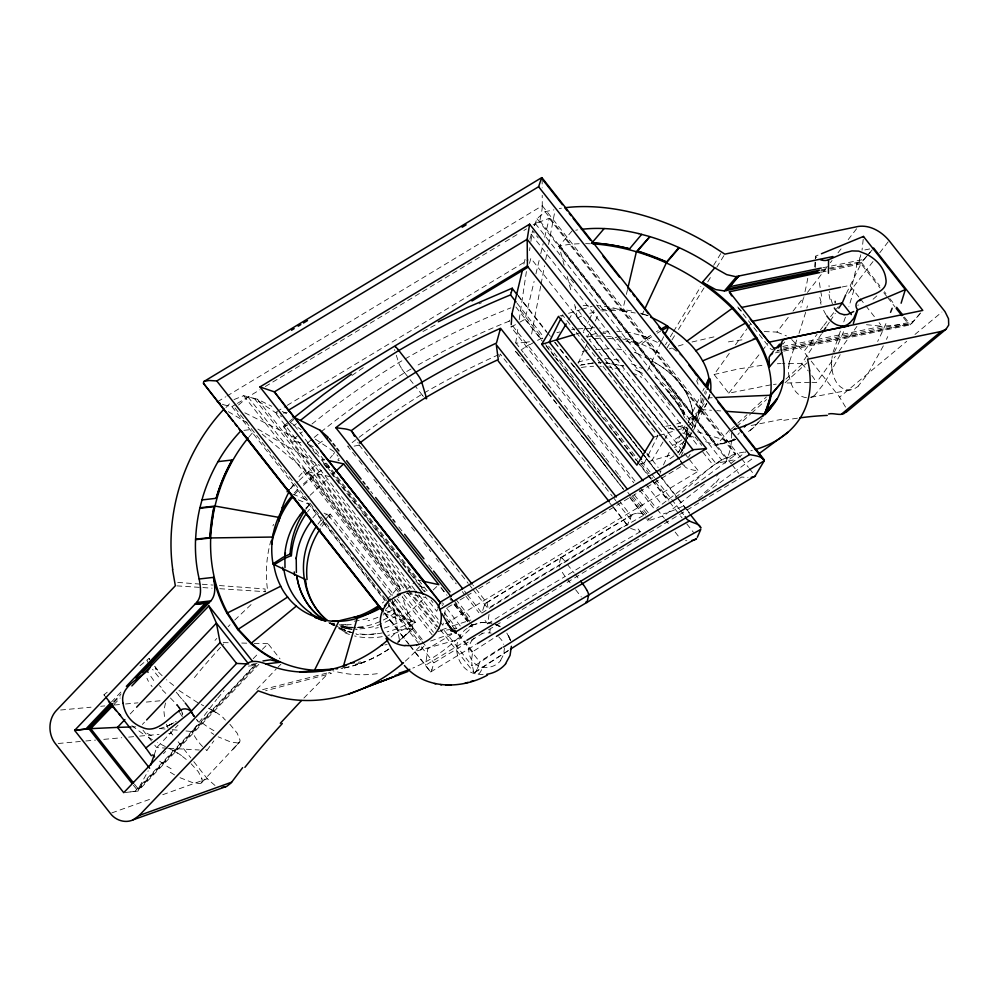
<?xml version="1.0" encoding="UTF-8"?>
<svg xmlns="http://www.w3.org/2000/svg" width="999" height="999" viewBox="0 0 999 999"><rect width="100%" height="100%" fill="white"/><g stroke="black" fill="none" stroke-linecap="round" stroke-linejoin="round"><path stroke-width="0.75" stroke-dasharray="5 3.75" d="M815.409 267.432L815.521 261.925M815.634 258.366L815.434 256.219L820.441 254.158M489.023 614.447L487.687 623.838L483.316 618.281M692.956 419.168C693.581 393.556 673.601 372.252 652.072 361.089C671.74 371.316 689.298 389.273 692.694 411.938L688.261 421.84M815.434 256.219L815.309 258.516M511.088 326.973L511.138 326.173M815.072 261.975L814.597 267.233M863.211 239.335L862.037 250.225M788.835 366.795L789.098 364.523M490.222 629.395L489.672 632.854L484.303 632.941M692.831 420.704L691.87 426.373M831.942 358.341L832.317 355.856M704.07 399.338L701.523 406.755A344.942 261.763 90 0 1 697.09 418.606L696.378 422.365M444.755 615.646L445.242 609.452M515.921 343.094L515.821 342.957A4.82 2.26 -38.5 0 1 515.759 342.782L518.281 325.886M519.193 319.742L526.535 270.592M529.507 250.624L529.97 247.552M530.881 241.408L532.492 230.657L538.224 237.937M686.5 436.713L686.7 427.597M531.605 334.041L540.809 285.464M541.096 283.953L544.542 265.734M545.691 259.665L547.427 250.562M548.576 244.48L554.895 211.089M492.994 638.586A666.258 165.822 -33.7 0 0 472.664 651.76L471.491 660.376L472.215 666.008L442.37 628.121M789.647 361.376L797.302 338.299M443.356 623.151L442.869 625.237L439.947 621.715M709.927 394.593L709.752 395.392M484.29 605.619L481.855 613.061L468.169 595.679M624.974 300.487L622.514 310.876A87.974 59.378 22.7 0 0 600.973 311.151M626.398 294.393L627.547 289.51M451.848 634.278L427.822 648.788L425.524 665.134M523.876 264.173L525.674 256.656M529.882 239.136L532.405 230.819M483.166 633.066L433.866 662.824L431.93 669.63M533.166 224.875L539.822 220.854L541.533 212.487A9.303 1.586 -82.1 0 0 542.345 205.594M519.805 322.178L525.037 319.305L534.103 281.443M535.926 273.863L539.547 258.729M540.759 253.671L543.181 243.581M544.692 237.263L549.225 218.331L535.327 223.539L534.527 225.524M502.422 647.052A593.506 141.733 -33.5 0 0 479.62 661.788L479.308 663.074M833.041 352.385L840.721 330.207M479.133 663.761L477.185 669.455M806.867 308.029L807.429 305.906M499.5 356.593L500.237 353.996L516.87 375.1M699.562 411.251L700.936 404.108L700.998 397.29M853.958 289.885L848.9 306.78M805.681 312.287L799.025 333.354M509.49 320.155L509.115 321.353M705.681 394.318L706.455 391.795M529.47 263.411L530.844 258.304L687.899 457.629M509.14 321.266L509.178 321.166A593.506 399.987 -42.3 0 0 414.96 366.745M704.57 393.281L705.356 390.821M688.124 418.993A87.35 58.966 22.7 0 0 700.224 409.528L705.419 402.035M699.1 412.762L698.201 415.222M154.183 754.969L156.706 747.589L178.009 725.149M702.934 398.189L702.085 400.624A334.103 253.546 90 0 1 696.765 414.785L695.866 417.058L697.09 418.606M845.416 317.195L843.456 322.752M202.085 781.68L201.948 782.055A30.894 8.379 45.9 0 1 201.348 782.891M709.702 394.73L707.941 398.489M437.512 609.39L436.788 611.338L425.262 596.703M534.465 225.424L537 218.694L545.042 211.701L553.921 209.84M686.488 440.022L682.317 450L678.97 455.082M685.364 442.657L682.317 450L677.522 457.255M685.901 441.333L687.524 437.35M165.484 702.996L163.873 710.551L164.735 719.255M272.914 525.861L273.564 524.363M846.29 293.544L861.013 263.761L880.019 287.887M684.278 445.317L685.227 443.119M687.125 438.723L690.771 430.856M857.916 305.532L858.203 304.87M578.159 363.311L584.577 349.25M585.214 347.839L587.787 342.207M663.486 464.947L671.191 448.076M334.653 452.522L334.59 452.622A2.398 1.136 -37.9 0 0 334.303 452.959L334.215 453.109A7.605 3.584 -38 0 1 333.741 453.733L333.266 454.32M886.463 339.348L887.749 336.588M641.358 313.986L642.382 314.148L643.868 310.951M647.702 370.317L660.976 342.307M661.638 340.909L663.636 336.7M692.694 411.938L700.786 395.204M702.809 391.034L704.158 388.249M691.32 429.707L693.006 426.261M840.196 354.682L824.699 382.704L814.959 394.967M561.788 316.795L562.624 315.11L574.512 330.207M575.811 334.141L583.191 331.93L588.536 321.141M589.198 319.792L593.881 310.364M592.607 326.323L587.262 337.1L583.191 331.93M595.279 320.929L597.951 315.534M684.977 425.974L674.288 447.552L678.358 452.722L673.938 454.046M678.358 452.722L684.377 440.596M685.039 439.248L689.06 431.156M693.431 430.244L706.805 403.284M883.328 345.854L868.193 373.201L858.278 386.089M134.44 784.115L138.237 788.948L148.214 770.841M568.606 319.88L573.389 311.888L668.568 432.679L663.786 440.684M662.986 442.008L651.823 460.664L647.015 454.557M688.423 457.267L690.122 454.433M359.016 445.204L353.384 446.278M665.509 344.755L667.107 342.108M670.317 336.8L672.727 332.829M673.526 331.506L700.811 286.476M713.648 265.297L720.878 253.371M667.17 347.664L669.48 343.931M671.927 339.972L675.174 334.69M678.433 329.408L704.495 287.15M707.742 281.868L711.001 276.586M716.708 267.332L724.025 255.457M700.249 409.54L701.635 407.367M821.49 333.966L801.61 363.636L782.429 363.486M826.673 326.223L829.27 322.352M830.132 321.066L835.314 313.324M719.043 478.658L715.247 483.591M185.951 730.968L192.045 731.53L216.733 699.337M206.918 750.411L213.836 740.883M770.679 384.865L728.795 393.181L714.085 374.5L730.119 352.222M735.464 344.805L747.04 328.708M747.939 327.472L750.611 323.763M811.887 382.305L816.495 382.517L835.351 356.331M838.948 351.348L856.917 326.411M339.073 458.341L337.799 460.015M872.989 261.551L848.413 293.506M879.769 252.747L888.248 241.721M808.216 357.317L803.733 351.636L817.07 334.29M820.454 329.882L822.989 326.573M823.838 325.474L828.084 319.955M830.619 316.658L835.701 310.04M836.55 308.941L838.248 306.73M793.019 311.164L804.058 296.853M807.454 292.445L826.972 267.133M830.369 262.737L832.067 260.527M838.011 252.834L842.257 247.327M848.201 239.623L856.692 228.621M764.26 331.556L776.897 332.08L789.622 315.559M500.586 660.302L503.658 654.532L504.433 648.239M728.795 393.181L761.226 351.91M762.187 350.686L767.906 343.406M472.814 639.472C464.273 648.663 470.142 665.334 482.567 667.082A17.433 15.31 -34.1 0 0 500.849 660.489M329.995 458.241L332.38 455.369M217.645 698.239L224.126 690.559M262.2 434.128L313.674 477.21L399.138 586.076L392.058 594.405A87.35 75.924 -59.5 0 1 382.292 602.984M572.052 230.931L559.04 246.154L564.148 265.135M830.319 268.956L861.388 262.512L868.019 254.757M868.968 253.646L873.713 248.102M729.17 430.344L716.158 445.566L704.982 441.383M734.302 438.798L729.969 441.658L716.158 445.566L559.04 246.154A140.847 85.19 28 0 1 580.894 243.681M737.886 434.615L739.36 432.879M758.391 422.065L754.407 426.785L745.729 433.778M760.376 420.179L762.274 417.969M783.79 351.111L910.489 324.825L921.865 311.526M782.741 344.318L784.764 341.958M865.971 257.105L862.174 261.513L820.941 269.905M866.945 255.981L871.777 250.349M919.904 313.786L911.275 323.826L776.822 351.186M320.179 525.312L324.113 520.891M325.1 519.78L329.533 514.885M324.575 464.585L325.911 463.099M420.467 649.937L425.611 644.355M256.743 689.447L276.211 668.98M473.276 638.948L474.138 638.036M214.985 640.409L216.808 638.448M201.498 782.741L239.635 742.082L231.556 750.649L239.073 742.657M138.237 788.948L255.394 664.972L253.484 662.562M111.413 702.06L122.09 690.821M113.561 701.81L121.029 693.943M130.22 713.948L135.539 708.341M142.358 724.437L144.493 722.19M163.474 753.671L165.597 751.435M134.915 791.345L254.458 665.409M419.592 646.665L415.072 651.423L459.153 639.285L472.052 627.222M113.911 702.509L120.255 695.853M125.162 792.519L137.999 791.046L258.841 664.347M225.986 407.505L231.081 402.185M113.936 704.545L120.267 697.964M303.896 698.064L329.083 672.514L331.518 673.351L265.622 690.759M253.197 658.678L258.679 653.071M228.122 626.685L230.057 624.725M278.072 667.095L280.894 664.26M262.387 649.325L268.057 643.693L280.02 658.865M234.728 620.079L253.247 602.522M560.614 557.592L558.978 565.234L559.452 567.032M329.058 515.134L330.194 514.073L393.231 594.068M876.81 295.929L870.978 301.111M290.409 488.623L298.177 481.356M299.288 480.319L319.668 461.238M292.807 494.105L305.682 499.413L309.016 496.291M310.127 495.254L327.872 478.633M332.255 474.537L336.75 470.329M385.577 609.415L398.901 596.952M406.668 589.685L414.835 582.03M383.678 613.124L400.861 620.204L425.274 597.352M433.129 589.997L438.811 584.677M412.462 628.458A143.257 121.066 -71.2 0 1 397.889 641.895L412.462 628.458L392.819 603.533M398.826 641.121L413.274 628.371L402.222 596.79M731.343 429.108L734.39 426.311M737.824 423.164L746.977 414.772M751.548 410.577L766.42 396.94M785.876 379.108L805.319 361.276M735.364 427.872L729.595 433.104L729.432 432.043M736.525 426.823L750.386 414.235M751.535 413.186L766.558 399.55M785.039 382.767L806.992 362.849M648.551 519.655L654.869 514.41M549.225 218.331L735.514 454.77L721.615 459.965L713.336 465.434L656.68 508.304M265.135 591.945L265.035 588.973L219.081 585.526M283.654 426.186L287.225 425.424M238.561 404.957L248.027 396.94L257.48 399.238L271.79 406.318M675.262 497.477C697.127 481.818 715.646 455.906 744.068 452.11M845.541 407.093L839.585 397.127L906.692 341.346M914.984 334.453L941.92 312.038M283.604 426.236L288.099 422.527M289.235 421.59L292.607 418.806M149.35 658.716A9.328 8.229 -42.5 0 1 149.8 659.365L149.126 658.353L138.786 666.708M104.408 695.466L103.971 694.804L109.615 690.247M201.348 782.891L200.524 783.366A39.436 10.789 47.9 0 1 199.7 783.616L191.808 782.329L179.733 777.584M467.22 628.334C448.738 640.371 456.068 671.852 477.972 674.263A11.464 4.745 -83.3 0 0 482.442 666.97M704.457 484.14L664.435 515.397L648.438 520.779M731.131 463.299L745.978 451.71M625.998 341.246A74.201 50.075 22.7 0 1 639.485 345.604L641.196 344.243A341.233 258.953 90 0 1 649.937 337.937L651.735 336.713M694.642 485.189L735.514 454.77M698.563 498.538L754.57 457.03M521.878 349.438L524.425 347.702M388.811 649.025C374.75 658.541 358.753 665.297 342.07 668.456M474.987 672.402L510.064 649.5M648.938 336.463L650.774 335.252M468.631 627.31L471.578 625.561M318.194 443.906L324.6 439.76M525.224 347.202L529.657 344.33L530.169 341.633L526.236 342.257M414.11 623.076L415.422 622.24L396.778 598.576M415.184 622.389L415.259 622.34A6.731 1.261 10.5 0 1 411.476 621.116M159.39 728.696L166.696 726.398L176.211 721.378M486.251 602.859L632.592 514.547M657.205 333.167L660.888 330.944M217.607 401.673L225.624 396.84M226.96 396.029L542.27 205.732L542.22 195.329M223.601 404.795L231.88 406.618L236.001 404.22M237.337 403.421L259.99 389.747M265.322 386.526L499.85 244.98M505.182 241.758L518.506 233.716M523.838 230.507L526.498 228.896M414.897 589.909L275.187 412.599L285.839 406.168M287.175 405.369L528.184 259.915M447.577 607.454L452.547 604.457M460.015 599.949L471.203 593.194M478.671 588.686L489.86 581.93M497.327 577.434L511.013 569.168M519.717 563.923L529.67 557.917M534.64 554.907L549.575 545.904M550.811 545.154L568.231 534.64M569.467 533.891L591.858 520.379M594.343 518.881L608.029 510.614M609.278 509.865L651.56 484.34M654.045 482.842L667.732 474.587M668.98 473.838L683.903 464.822C685.227 469.58 693.918 469.967 698.501 471.078L688.86 458.853M445.504 623.776L698.501 471.078M410.127 645.604L425.574 665.209L465.571 641.071M488.499 629.857L501.823 621.815M507.155 618.593L561.788 585.614M567.12 582.405L741.683 477.047L747.989 477.534M430.694 671.965L475.936 644.48M656.38 331.743L658.266 330.632M515.447 324.625L511.076 327.098L633.766 482.804M326.373 467.082L328.671 465.784M174.076 722.702L168.831 725.449L171.965 723.888M338.224 460.776L339.298 460.264M472.34 625.174L481.718 622.452L492.107 623.139M234.003 399.55L243.719 395.704L254.383 398.501L281.593 416.633M735.564 439.385L729.969 441.658L695.566 431.193M361.014 663.061L365.06 661.475L358.241 662.25M360.564 663.224L352.147 664.847M441.595 629.894L447.165 627.909M452.734 625.911L470.816 620.029M430.656 641.058L451.71 633.528M214.972 785.451L207.268 778.745L162.313 794.854M111.813 812.911L150.774 798.975M574.462 366.72L643.443 454.695M669.33 348.901L671.715 348.102M287.138 412.475L283.404 413.049M678.296 345.991L686.588 343.519M471.64 625.074L481.718 622.452L489.91 622.677M559.964 315.909L562.949 315.01M568.518 313.349L580.319 309.815M581.805 309.378L592.132 306.293M653.658 437.137L658.129 435.801M659.265 435.464L675.499 430.606M676.972 430.169L687.3 427.085M639.884 464.223L672.464 454.495M481.793 633.528L483.291 633.129M673.064 428.384L671.478 428.833L663.174 426.71L577.347 318.082L574.363 303.072M677.821 427.035L679.932 426.436A88.274 53.397 28 0 0 683.391 425.099M559.74 245.342L716.857 444.755L730.669 440.834M692.032 341.995L715.796 336.451M734.203 429.695L736.7 429.058M262.637 689.647L329.083 672.514M714.085 374.5L738.536 368.931L765.446 364.785M751.173 425.499L785.214 418.569M580.032 365.347L594.38 362.874M378.284 627.597L375.562 628.184M238.212 743.044L230.694 741.995L218.144 736.825M821.24 272.228L828.096 270.779M830.843 270.192L861.013 263.761M864.822 249.95L870.354 248.801M820.616 270.966L826.161 269.817M775.474 352.834L779.632 351.973M719.804 462.612L735.988 459.515M822.801 267.744L864.035 259.353M842.132 286.975L849.762 285.427L859.227 297.44M782.816 346.441L881.955 326.273L908.516 324.063L902.821 316.82M783.266 348.089L913.136 321.666M718.431 462.887L716.645 463.249M777.259 350.562L781.405 349.725M784.165 349.175L908.516 324.063M811.001 397.277L850.773 389.822M670.779 425.437L663.174 426.71M437.949 631.468L449.962 629.507M451.461 629.27L457.48 628.284M469.493 626.323L472.502 625.836M526.011 342.282L518.506 342.982M595.479 349.675L610.801 348.651M603.571 332.13L610.751 331.406M773.463 384.49L776.235 384.128M248.439 666.133L256.606 665.159L137.063 791.096L127.922 792.182M243.943 430.357L252.497 429.37M391.108 637.075A143.257 121.066 -71.2 0 0 398.214 630.094L413.274 628.371L391.845 601.173M384.877 644.867L387.162 644.605M252.809 664.023L257.08 663.523M593.094 363.012L581.668 364.697L592.569 363.199M637.474 513.174L646.59 513.636L632.904 496.266M60.614 710.014L91.009 707.192M100.687 706.293L104.833 705.906M114.498 705.019L121.416 704.37M125.562 703.983L137.999 702.834M146.291 702.072L160.115 700.786M58.217 743.493L80.32 741.483M85.839 740.983L95.517 740.109M103.796 739.36L121.753 737.737M128.659 737.112L134.191 736.613M139.71 736.113L159.053 734.365M168.694 733.503L171.416 733.254L173.664 736.101M517.932 343.044L517.032 343.107A7.605 3.571 -38.5 0 1 516.458 343.119L516.433 343.107M787.012 383.017L810.701 382.28M341.059 668.493L342.807 668.381M598.326 362.849L601.198 362.662L595.754 362.837M777.334 363.748L781.156 363.561M351.211 624.637L347.852 624.75M708.366 397.902L712.25 397.727M132.63 726.922L135.677 726.822M598.314 362.787L600.948 362.724M357.167 627.434L364.922 627.522L357.28 627.384M355.756 627.36L343.519 627.135L352.547 627.372M223.202 642.607L229.395 642.757M241.758 643.056L247.952 643.206M254.133 643.356L268.057 643.693M616.783 331.318L630.207 332.667L643.831 336.114M592.419 327.709L594.567 327.772M345.841 624.737L339.872 624.375M411.076 368.968A593.506 399.987 -42.3 0 0 404.62 372.727A593.506 396.153 -44.4 0 0 307.317 443.106L305.969 443.069M357.205 629.67L355.856 629.607M293.481 425.374L294.343 425.424A666.258 439.697 -44.1 0 1 296.391 423.701M686.825 540.721L685.514 540.621M352.297 629.033L348.876 628.758A344.942 149.363 37 0 1 340.746 626.398L348.876 628.758L347.652 627.21L336.176 623.925M167.357 748.189L156.706 747.589L153.958 744.105M168.881 748.276L199.313 749.987M348.414 446.141L347.64 446.091L355.519 456.081M176.873 585.864L201.373 587.487M202.909 587.587L212.1 588.186M219.755 588.698L265.409 591.708M700.911 409.528L711.475 410.277M716.758 410.651L720.716 410.926M177.722 582.417L200.699 584.14M202.235 584.253L212.949 585.064M599.412 328.072L600.486 328.159M605.456 363.012L623.851 365.946L606.118 362.962L611.301 363.511M776.897 332.08L786.463 335.864M160.04 728.533L166.134 729.108M172.228 729.682L179.845 730.394M351.873 629.295L347.952 628.858M616.82 349.001L625.636 350.274M866.458 324.7L881.955 326.273L879.108 322.677M277.21 412.837L275.187 412.599M300.899 442.569L298.102 442.182M806.455 397.689C796.478 396.566 791.033 386.251 789.46 377.322M231.88 406.618L384.603 600.312M489.672 632.854L491.133 633.104M251.323 664.372L255.394 664.972M622.514 310.876L635.277 313.012M678.084 426.111L688.274 428.971M346.016 628.558L338.449 626.81M334.665 623.676L332.105 623.164M490.284 622.739L491.383 622.964M324.837 459.74L321.94 459.103L417.12 579.895L421.453 580.856M329.982 476.66L308.291 471.89L401.536 590.247M406.356 593.319L425.162 597.452M642.382 314.148L648.226 315.771M353.171 632.954L338.236 627.684L350.424 632.305M347.652 627.21L345.691 626.673A334.103 144.668 37 0 1 339.672 624.962M634.353 352.422L635.389 352.747M330.12 623.026L337.924 625.511M332.267 623.738L334.415 624.425M646.428 315.035L648.201 315.672M633.054 341.995L638.286 343.981L639.51 345.529M488.823 622.477L489.547 623.139M774.562 350.362L770.616 348.926L738.436 308.079L736.163 304.008M644.855 336.476L657.904 342.607M636.763 353.234L649.487 359.365M674.275 429.882L671.478 428.833L575.387 306.868M682.642 433.017L693.818 437.2M626.136 311.551L613.099 307.829A87.388 52.847 28 0 0 597.564 305.582M347.003 632.567L342.944 630.956M325.125 465.534L330.944 467.932M298.314 499.862L309.765 504.582L305.682 499.413M419.143 585.851L426.111 588.723M385.327 610.314L396.778 615.034L400.861 620.204M495.879 624.412L500.349 626.81M495.454 624.3L501.036 627.147M328.696 622.727L334.378 625.224M639.685 371.828L634.877 369.655L644.068 374.063M496.428 624.65L499.125 625.886L494.83 623.913M329.333 623.064L333.541 625.237M282.193 411.463L288.686 414.685M244.842 412.837L298.901 439.585M308.728 444.455L313.649 446.89L428.946 593.219M516.945 352.734L516.745 352.622A8.704 5.195 -57.2 0 1 515.709 351.598L515.496 351.286M324.051 513.111L328.209 515.184M411.613 621.041L394.98 612.737L386.351 601.785M165.372 746.565L157.492 742.557M203.621 705.756L201.261 704.545M168.681 748.226L173.177 750.624M337.225 626.46L345.504 630.781M208.341 708.191L211.8 710.114M197.802 702.722L176.935 689.098M174.575 774.912L168.094 770.916M152.472 739.772L148.814 737.612M228.321 411.65L247.128 422.739M257.879 429.058L319.68 465.459M630.619 528.421L640.284 531.743L635.913 526.186M175.749 752.11L177.597 753.246M331.006 623.214L337.025 626.935M213.836 734.402L211.101 732.654M214.136 711.525L215.834 712.624M182.305 716.595L179.92 713.011M290.659 422.689L301.024 429.595M315.284 439.098L334.715 452.048M142.907 733.853L131.856 725.686M791.695 339.573L803.733 351.636M223.851 718.681L225.462 720.079M498.738 636.85L501.773 640.259L503.721 644.355M738.436 308.079L741.658 311.126M191.109 763.76L198.277 771.665L201.873 778.446M165.809 693.381L160.302 687.924M170.454 698.014L175.012 702.709M229.882 724.263L237.15 733.141L239.985 740.072A24.351 6.581 45.1 0 1 239.897 741.345A25.762 6.918 45.9 0 1 239.51 742.232A29.695 8.004 47.5 0 1 238.299 743.144M670.966 394.93L667.856 391.408L678.646 405.107L684.128 416.333M176.249 692.257L178.346 694.717M196.728 719.742L198.277 721.565L195.042 717.607M422.527 395.379L415.047 385.926M182.542 699.725L184.353 701.922M441.133 587.912L447.003 595.279M449.95 598.975L451.411 600.811M454.095 604.183L467.445 620.916M471.078 625.486L472.29 627.01M520.566 310.539L542.782 338.723M861.388 262.512L879.807 285.876M884.402 291.72L885.938 293.669M889.772 298.539L895.141 305.357M904.345 317.033L910.489 324.825M883.815 292.707L886.662 296.328M887.611 297.527L895.216 307.18M860.176 298.639L864.909 304.645M865.858 305.856L875.324 317.869M811.2 361.114L839.585 397.127M542.27 205.732L740.721 457.604M741.683 458.828L748.426 467.395M749.387 468.606L754.208 474.725M545.042 211.701L735.788 453.808M539.822 220.854L731.056 463.561M732.03 464.785L738.785 473.376M537 218.694L725.411 457.817M535.327 223.539L721.615 459.965M596.553 304.97L600.636 310.14M688.461 421.615L691.733 425.761M570.729 279.196L573.601 282.829M617.569 338.649L620.441 342.282M630.007 354.42L632.866 358.054M654.857 385.964L657.729 389.61M658.691 390.821L661.55 394.468M662.512 395.679L670.154 405.382M695.017 436.925L698.838 441.783M699.799 442.994L701.71 445.429M706.48 451.486L716.046 463.623M531.081 234.128L698.863 447.077M702.722 451.973L713.336 465.434M672.477 445.254L589.073 339.398A74.201 50.075 22.7 0 1 601.91 338.211M680.344 460.314L682.117 462.574M680.307 461.326L684.128 466.171M576.211 332.367L580.469 337.762M581.318 338.836L657.792 435.901L644.43 462.874L642.507 460.427M646.89 453.196L658.191 467.532M518.106 295.379L546.615 331.581M547.564 332.792L550.412 336.401M555.169 342.445L605.182 405.919M606.143 407.142L641.77 452.347M642.732 453.571L657.142 471.853M658.091 473.064L660.951 476.698M661.912 477.909L685.764 508.179M686.713 509.39L689.585 513.011M644.33 455.819L654.095 468.219M655.881 470.467L659.427 474.975M517.969 295.841L546.853 332.492M554.545 342.27L654.67 469.343M655.631 470.566L658.528 474.238M659.49 475.449L676.822 497.452M677.784 498.676L689.335 513.336M517.045 303.184L543.056 336.201M641.52 461.163L654.52 477.659M655.444 478.846L679.595 509.49M680.531 510.676L684.24 515.384M548.613 346.141L602.372 414.36M604.707 417.32L637.424 458.853M515.921 307.03L541.695 339.747M545.516 344.593L558.891 361.563M559.84 362.774L647.689 474.263M648.651 475.474L651.51 479.108M652.459 480.332L668.693 500.924M669.655 502.135L682.067 517.894M686.837 523.951L693.518 532.442M525.037 319.305L542.332 341.258M546.178 346.129L553.858 355.894M554.82 357.105L557.704 360.764M563.473 368.082L566.358 371.74M567.32 372.964L571.153 377.834M572.115 379.058L596.141 409.54M597.102 410.764L599.987 414.423M600.948 415.646L603.833 419.305M609.59 426.623L612.474 430.269M613.436 431.493L636.5 460.764M637.462 461.988L647.065 474.175M648.026 475.399L650.911 479.058M651.872 480.269L668.206 500.998M646.003 484.478L661.438 504.07M512.699 325.911L635.639 481.943M640.122 487.637L656.281 508.141M657.167 509.278L664.347 518.381M665.247 519.53L669.73 525.224M675.124 532.055L679.607 537.749M639.56 490.159L654.045 508.553M619.118 500.599L631.306 516.058L627.809 524.025A616.545 146.616 -35.2 0 0 558.99 565.134A616.545 150.512 -33.6 0 0 488.174 608.304L487.087 603.096L473.026 585.252M517.744 376.211L543.131 408.429M544.005 409.54L595.654 475.087M596.528 476.198L603.521 485.077M605.282 487.3L612.275 496.191M614.035 498.414L615.784 500.636M616.658 501.748L631.53 520.629M613.186 506.705L627.809 525.711M609.652 502.847L612.462 506.418M613.411 507.617L627.484 525.486M567.307 564.323L573.963 572.764M574.912 573.963L579.657 579.994M404.595 372.664L414.098 384.727M567.07 578.883L571.828 584.902M575.624 589.735L581.331 596.965M359.066 444.83L412.187 512.25M413.161 513.474L449.862 560.052M450.824 561.288L468.206 583.354M469.18 584.577L472.077 588.249M473.039 589.472L488.623 609.378M464.523 591.046L467.257 594.53M359.016 460.527L364.273 467.195M365.147 468.306L369.518 473.863M373.901 479.42L381.78 489.41M382.654 490.521L393.156 503.858M397.54 509.415L405.407 519.405M411.538 527.185L416.795 533.853M423.788 542.744L430.794 551.623M436.051 558.291L440.422 563.848M443.931 568.294L449.175 574.949M450.049 576.061L456.181 583.841M462.312 591.62L464.935 594.954M465.809 596.066L478.933 612.724M370.791 491.371L372.714 493.818M398.801 526.923L402.672 531.83M428.746 564.934L432.617 569.842M455.794 599.263L471.253 618.881M454.008 600.349L469.443 619.942M444.318 612.737L456.805 628.583M294.343 425.424L425.299 591.645M446.665 618.756L455.032 629.37M458.741 634.09L472.677 651.773M307.33 443.131L318.107 456.805M323.489 463.636L328.871 470.467M330.669 472.752L350.412 497.802M352.197 500.087L358.479 508.054M362.075 512.612L401.561 562.724M402.46 563.861L409.627 572.964M410.527 574.113L424.887 592.332M431.168 600.299L432.967 602.584M458.091 634.465L479.62 661.8M418.756 594.805L438.986 620.491M283.516 426.511L411.563 589.023M415.409 593.918L438.524 623.239M439.423 628.646L290.434 439.535L284.016 427.634L285.252 426.598A649.35 430.856 -44.2 0 1 293.831 419.443M440.347 629.807L473.826 672.352M257.48 399.238L406.955 588.948M407.917 590.172L436.85 626.885M254.383 398.501L406.393 591.42M407.355 592.644L436.026 629.045M248.027 396.94L399.388 589.035M403.858 594.717L433.416 632.23M399.787 591.196L304.558 470.329A87.388 73.851 -71.2 0 0 298.139 477.684M243.719 395.704L398.613 592.282M402.235 596.878L432.13 634.815M328.384 515.247L393.556 597.964M394.418 599.063L411.8 621.116M392.008 601.173L423.189 640.746M391.196 602.31L421.066 640.234M422.04 641.445L427.822 648.788M235.015 407.967L303.546 494.942M304.508 496.166L324.775 521.903M325.749 523.126L358.566 564.772M359.528 565.996L367.245 575.799M368.206 577.022L371.104 580.694M372.078 581.918L385.589 599.075M386.551 600.299L419.368 641.945M385.389 600.574L311.563 506.88A74.201 64.485 -59.5 0 0 307.505 511.863M388.474 605.207L420.342 645.666M421.303 646.89L433.866 662.824M384.715 612.961L398.214 630.094M385.015 613.736L409.153 644.38M383.941 612.787L408.641 644.143M409.602 645.354L430.507 671.89L425.574 665.209M178.134 741.782L190.834 757.904M193.818 761.688L207.268 778.745M142.969 730.169L153.047 742.944M103.971 694.804L106.581 698.126M133.391 785.202L137.999 791.046M640.933 463.299L649.1 473.751M605.869 466.645L581.78 435.951L623.688 489.585M515.696 351.611L582.292 436.688M640.297 531.73A599.974 139.398 -35.2 0 0 565.172 576.473L564.348 575.387A13.699 3.034 59.1 0 1 562.312 572.315L561.188 570.541M451.061 598.189L452.972 600.636M454.857 603.034L472.764 625.874M450.424 597.664L469.617 622.165M336.875 454.807L337.949 456.193M440.959 587.637L444.155 591.72M454.283 604.632L467.719 621.79M470.479 625.324L471.041 626.036M515.759 342.794L523.276 352.422M524.338 353.783L536.013 368.768M634.39 494.93L648.863 513.511M537.075 370.13L563.848 404.458M564.547 405.357L576.523 420.716M577.222 421.615L583.553 429.745M587.787 435.164L590.958 439.235M592.007 440.584L597.29 447.365M601.523 452.784L604.695 456.855M605.756 458.216L608.928 462.287M615.284 470.442L618.468 474.513M619.53 475.874L620.579 477.235M627.847 492.395L630.706 496.078M631.668 497.302L648.875 519.393M623.226 488.923L571.153 422.09M630.219 497.889L643.356 514.747M646.94 519.343L648.139 520.879M442.507 602.847L443.681 604.345M154.633 666.233L157.705 670.229M171.416 733.254L170.255 731.68M517.245 352.872L523.239 360.577M529.245 368.281L532.842 372.902M535.239 375.986L536.451 377.522M542.232 384.952L544.405 387.737M545.129 388.661L547.29 391.446M548.014 392.382L553.084 398.876M553.796 399.8L561.038 409.091M562.474 410.951L564.647 413.736M565.372 414.66L570.429 421.153M629.382 496.878L646.141 518.394M446.603 608.116L460.926 626.798M156.431 668.593L157.055 669.405M652.01 477.51L652.597 478.259M155.107 666.895L155.981 668.044M655.494 482.042L669.567 500.874M153.709 680.481L149.4 674.288M442.008 604.782L442.619 605.619M506.83 633.066L510.714 640.584L506.83 632.679M673.738 398.089L682.504 412.325L685.227 419.63M149.126 658.353L149.638 659.153M401.286 367.957L401.061 367.607A8.604 2.11 58.7 0 1 399.225 364.298L395.979 354.27M825.998 314.685L824.575 312.237A27.96 13.462 69.3 0 1 822.776 308.279M357.804 442.37L358.216 443.131M168.069 728.096L166.309 724.25M181.731 711.638L182.73 713.885M510.714 640.584L508.254 635.289L510.477 640.646M696.603 380.669L698.076 384.265M832.392 303.746L831.056 299.313M821.066 304.333L820.366 302.297M394.518 349.625L394.805 350.549M567.207 276.511L571.291 291.696M399.138 586.076L400.274 590.734M473.763 672.215L472.702 667.107L474.05 666.221A649.35 158.516 -33.6 0 1 502.322 647.864M392.307 600.024L399.625 641.033M832.105 369.692C833.241 377.872 837.274 387.512 846.141 389.622A28.484 18.806 77.8 0 0 848.363 389.897A27.098 17.845 76.6 0 0 851.61 389.672L852.484 389.448A30.894 20.355 75.6 0 0 854.769 388.536L856.742 387.325A39.436 26.174 73.1 0 0 858.291 386.113M829.62 291.471L829.769 292.657M829.02 285.564L829.108 286.738M392.058 594.405L392.12 595.816M542.145 178.971L542.182 187.887M267.357 588.386A119.505 106.356 -53 0 1 270.829 540.846M272.24 536.101A119.505 106.356 -53 0 1 275.599 526.748M377.285 673.688A119.505 96.716 -37.9 0 1 332.829 670.754M415.234 651.623A170.255 143.881 -71.2 0 1 405.02 661.4M206.905 750.436A59.515 44.293 88 0 1 205.794 749.525M202.585 746.565A59.515 44.293 88 0 1 192.033 731.555M413.249 623.788A74.913 65.022 -45.9 0 1 387.937 635.401M382.242 636.638A74.913 65.022 -45.9 0 1 354.57 635.951M349.45 634.477A74.913 65.022 -45.9 0 1 344.53 632.579M395.017 612.812A74.201 64.485 -59.5 0 1 357.267 627.21M352.46 627.347A74.201 64.485 -59.5 0 1 347.677 627.097M317.944 524.188A74.913 70.954 -31.8 0 1 322.215 518.881M325.736 515.134A74.913 70.954 -31.8 0 1 326.973 513.936M345.642 630.444A77.822 68.844 -50.2 0 1 339.785 628.059M334.203 625.087A77.822 68.844 -50.2 0 1 330.657 622.789M330.145 514.073A6.731 2.947 85.5 0 1 328.384 515.384M290.697 488.798A87.388 73.851 -71.2 0 1 294.255 483.079M249.063 436.838A140.847 119.031 -71.2 0 1 252.547 432.804M399.7 641.158A144.331 121.978 -71.2 0 1 396.528 643.656M388.861 649.125A144.331 121.978 -71.2 0 1 342.794 668.244M396.865 615.172A72.89 63.349 -59.5 0 1 355.282 628.945M305.919 509.265A72.89 63.349 -59.5 0 1 309.64 504.483M294.293 494.917A87.974 76.461 -59.5 0 1 298.689 489.972M303.396 485.352A87.974 76.461 -59.5 0 1 313.649 477.16M294.343 492.944A119.668 114.485 -33 0 1 298.801 488.286M303.496 483.866A119.668 114.485 -33 0 1 324.6 468.631M457.967 638.261A118.169 90.247 -35.7 0 1 412.824 668.094M412.749 620.779A76.049 61.838 -35.4 0 1 387.113 631.868M382.317 632.941A76.049 61.838 -35.4 0 1 355.919 633.441M351.71 632.592A76.049 61.838 -35.4 0 1 347.577 631.468M343.107 630.644A80.469 70.554 -47.8 0 1 337.262 627.784M333.541 625.549A80.469 70.554 -47.8 0 1 329.982 623.051M321.953 526.361A76.049 67.657 -46 0 1 324.912 522.489M329.208 517.582A76.049 67.657 -46 0 1 330.344 516.396M194.43 677.584A366.084 203.808 -35.6 0 1 223.726 643.968M312.887 517.794A73.814 71.641 -17.1 0 1 317.332 512.887M305.731 508.291A75.2 70.592 -30.8 0 1 308.666 505.407M347.989 628.671A73.926 64.898 -60.7 0 1 346.054 628.396M375.886 633.666A74.95 67.145 -45.8 0 1 356.206 634.265M404.807 618.831A74.163 63.761 -33.9 0 1 383.978 628.146M347.839 624.899A72.265 66.046 -65.6 0 1 345.829 624.875M367.719 618.468A76.061 59.628 -32 0 1 351.636 621.465M391.583 610.389A74.638 56.556 -32.3 0 1 383.067 615.009M377.922 617.307A74.638 56.556 -32.3 0 1 368.032 620.729M559.29 208.554A170.929 103.384 28 0 1 561.463 208.204M600.749 332.904A119.505 86.339 21.2 0 1 608.778 334.228M616.745 335.964A119.505 86.339 21.2 0 1 659.665 353.171M731.568 433.141A119.505 83.017 4.7 0 1 724.238 464.772M719.592 472.152A119.505 83.017 4.7 0 1 715.659 477.147M752.297 450.424A170.255 102.972 28 0 1 750.773 450.824M736.738 428.484A143.257 86.651 28 0 1 733.541 429.345M733.478 439.76A143.257 86.651 28 0 1 716.857 444.755M801.623 363.636A59.515 24.313 38 0 1 808.129 370.779M811.85 375.499A59.515 24.313 38 0 1 816.508 382.53M695.754 417.02A74.201 50.075 22.7 0 1 692.457 427.31M689.298 432.38A74.201 50.075 22.7 0 1 685.439 436.75M681.93 439.772A74.201 50.075 22.7 0 1 672.539 445.329M607.941 338.386A74.201 50.075 22.7 0 1 617.582 339.485M660.027 473.326A6.731 0.812 -73.4 0 1 660.789 471.053M655.257 377.21A77.822 56.456 19.1 0 1 686.263 419.33M577.959 362.262A74.913 63.474 21.8 0 1 589.035 359.54M597.315 358.629A74.913 63.474 21.8 0 1 599 358.554M605.307 358.579A74.913 63.474 21.8 0 1 622.877 361.176M631.455 363.836A74.913 63.474 21.8 0 1 642.332 368.681M583.166 305.669A87.388 52.847 28 0 1 588.748 305.344M585.601 243.644A140.847 85.19 28 0 1 590.409 243.768M700.836 409.49A88.274 53.397 28 0 1 688.111 422.577M759.789 420.679A144.331 87.3 28 0 1 748.051 432.167M735.626 439.46A144.331 87.3 28 0 1 730.082 441.758M575.736 230.207A140.197 84.79 28 0 1 577.609 229.895M638.286 343.981A338.124 256.593 90 0 1 648.938 336.451M706.743 403.259A72.89 49.201 22.7 0 1 687.774 420.704M709.565 395.342A72.89 49.201 22.7 0 1 708.403 399.4M600.549 310.015A72.89 49.201 22.7 0 1 634.552 311.626M640.484 313.199A72.89 49.201 22.7 0 1 646.39 315.147M696.203 422.302A72.89 49.201 22.7 0 1 693.843 429.283M691.832 432.954A72.89 49.201 22.7 0 1 687.986 437.974M684.053 441.683A72.89 49.201 22.7 0 1 674.4 447.664M587.187 336.975A72.89 49.201 22.7 0 1 600.786 336.014M606.505 336.276A72.89 49.201 22.7 0 1 616.745 337.65M622.664 338.948A72.89 49.201 22.7 0 1 633.029 342.12M577.297 318.032A87.974 59.378 22.7 0 1 584.59 314.947M589.797 313.324A87.974 59.378 22.7 0 1 595.267 312.063M680.731 422.502A87.35 58.966 22.7 0 1 676.735 423.938M577.946 328.896A114.96 96.154 22.9 0 1 592.507 328.459M529.945 344.68A119.668 102.11 25 0 1 542.932 337.787M556.905 332.717A119.668 102.11 25 0 1 559.802 331.93M571.665 329.52A119.668 102.11 25 0 1 574.7 329.096M714.372 483.254A118.169 78.222 -0.3 0 1 702.597 494.08M682.467 506.393A118.169 78.222 -0.3 0 1 663.386 513.911M687.537 428.621A76.049 53.971 3.4 0 1 686.862 438.124M684.902 444.867A76.049 53.971 3.4 0 1 680.769 452.872M673.089 462.013A76.049 53.971 3.4 0 1 666.87 467.157M661.013 470.941A76.049 53.971 3.4 0 1 659.777 471.64M659.927 383.429A80.469 58.342 16.9 0 1 685.351 418.156M581.293 367.507A76.049 56.706 17.4 0 1 593.606 366.258M599.837 366.283A76.049 56.706 17.4 0 1 601.398 366.346M606.281 366.733A76.049 56.706 17.4 0 1 623.676 370.167M632.142 373.027A76.049 56.706 17.4 0 1 641.67 377.297M685.689 443.519A74.913 54.096 14.9 0 1 681.218 455.556M685.838 428.921A74.913 54.096 14.9 0 1 686.4 437.287M783.828 420.342A366.084 140.934 -31.2 0 1 797.914 418.131M728.383 341.895A366.084 193.307 -43.9 0 1 743.656 339.66M752.834 338.773A366.084 193.307 -43.9 0 1 754.632 338.636M582.38 351.66A73.814 66.121 27.1 0 1 589.959 349.338M635.426 352.622A39.311 34.977 18 0 1 636.813 353.109M650.224 358.154A32.505 27.148 31.3 0 1 652.946 359.965M590.983 334.99A75.2 63.349 19.1 0 1 598.476 332.929M603.134 332.055A75.2 63.349 19.1 0 1 603.521 331.993M643.756 336.326A50.137 47.403 17.4 0 1 644.78 336.688M658.528 341.508A47.178 43.919 35.4 0 1 658.865 341.708M693.256 419.243A73.926 50.412 24.2 0 1 693.106 420.779M691.033 432.267A74.95 56.444 18.1 0 1 689.148 439.198M685.214 443.731A74.163 56.331 7.2 0 1 678.246 452.023M673.963 455.794A74.163 56.331 7.2 0 1 667.881 460.064M672.477 348.151A78.372 60.589 14 0 1 687.599 362.475M693.318 370.716A78.372 60.589 14 0 1 697.989 380.469M699.437 411.201A72.265 51.848 30.2 0 1 698.988 412.712M696.565 414.822A76.061 53.122 -1.3 0 1 689.16 425.262M687.762 429.383A74.638 50.237 -3 0 1 683.279 433.466M679.457 436.401A74.638 50.237 -3 0 1 673.513 440.209M487.687 623.838A599.974 143.282 -33.5 0 1 565.172 576.473M352.11 442.619A599.974 400.474 -44.4 0 1 421.703 394.393A599.974 404.345 -42.3 0 1 500.237 353.983M404.62 372.802A13.337 3.159 58.8 0 1 401.223 368.019M486.675 602.784A659.203 160.926 -33.6 0 1 560.339 557.929A659.203 156.756 -35.2 0 1 631.942 515.109M477.06 669.218A10.39 4.433 -88.2 0 1 474.475 672.764M474.45 672.527A605.968 147.927 -33.6 0 1 509.265 649.924M298.102 442.045A10.39 2.385 7.6 0 1 291.783 440.734A605.956 402.073 -44.2 0 1 302.322 431.855M311.938 424.026A605.956 402.073 -44.2 0 1 398.638 362.712A605.956 405.906 -42.2 0 1 510.826 307.867M423.401 396.428A13.586 3.147 58.7 0 1 422.552 395.479M481.855 613.061A672.814 167.445 -33.7 0 1 565.409 561.913A672.814 163.287 -35.3 0 1 646.59 513.636M562.037 558.204A13.174 3.072 58.9 0 1 565.384 561.763M484.328 605.744A10.09 3.496 -86 0 1 486.675 602.484M351.96 375.462A649.35 430.856 -44.2 0 1 365.834 365.971M631.743 514.985A10.09 6.506 13.1 0 1 637.549 513.399M422.964 331.493A649.35 434.965 -42.2 0 1 437.562 323.801M479.045 303.846A649.35 434.965 -42.2 0 1 481.493 302.759M560.589 557.554A8.442 1.886 58.3 0 1 562.087 558.329M431.918 669.405A9.303 1.586 -82.1 0 1 430.894 671.852M223.189 404.483A9.303 4.583 13.5 0 1 222.29 404.233M483.129 674.537A27.785 24.987 -35.3 0 1 478.022 674.075M171.116 768.755A466.358 180.407 -30.6 0 1 159.316 760.901M202.073 779.832A27.098 7.393 45.1 0 1 202.035 781.63M201.723 778.333A28.484 7.88 44.2 0 1 202.06 779.832M182.467 756.518A28.147 7.08 42.2 0 1 186.226 759.427M177.36 752.834A29.158 7.13 42 0 1 182.367 756.231M172.727 750.049A44.705 9.078 40.4 0 1 175.312 751.51M151.336 735.714A466.858 234.902 -27.5 0 1 145.255 732.142M213.936 730.656A410.252 154.146 -30.2 0 1 199.675 720.666M215.522 711.975A25.712 6.693 42.4 0 1 223.938 718.269M211.488 709.69A36.239 7.53 40.8 0 1 213.836 711.088M173.676 685.464A406.63 223.389 -45.2 0 1 166.558 679.732M162.138 675.699A406.63 223.389 -45.2 0 1 155.345 668.668M152.073 686.563A51.498 19.393 27.6 0 1 150.999 685.189M148.464 681.368A51.498 19.393 27.6 0 1 146.953 678.246M159.365 685.626A33.904 2.31 46.4 0 1 161.176 687.312M182.005 712.999A36.851 4.033 53.6 0 1 182.68 715.022M158.554 676.91A61.314 7.517 44.7 0 1 152.585 669.305M149.475 664.81A61.314 7.517 44.7 0 1 146.853 659.977M155.369 667.969A42.245 0.837 48.8 0 1 155.494 668.106M178.309 694.904A27.96 1.374 49.8 0 1 182.13 699.437M816.82 257.53A9.328 6.993 14.7 0 1 815.833 256.493M885.913 323.576A466.358 159.89 -42.1 0 1 877.659 341.458M832.055 369.692A28.147 17.907 80 0 1 831.63 364.797M831.48 364.772A29.158 18.382 80.1 0 1 831.767 358.241M857.242 262.55A465.084 264.435 -35.9 0 1 850.499 290.709M859.952 257.13A479.882 278.246 -34.3 0 1 859.128 261.95M860.763 254.72A454.12 265.135 -33.7 0 1 860.414 256.98M843.581 331.718A410.252 135.552 -42.1 0 1 833.141 354.583M814.984 395.03A29.695 19.605 73.5 0 1 811.725 396.94A25.762 16.921 75.5 0 1 810.426 397.352M789.173 377.385A25.712 16.558 79.8 0 1 788.548 366.67M788.935 364.423A36.239 21.691 81.1 0 1 789.497 361.263M807.766 278.259A406.63 236.788 -35.5 0 1 804.819 292.432M803.421 298.102A406.63 236.788 -35.5 0 1 800.873 307.317M830.019 299.388A33.904 16.696 73.3 0 1 828.72 292.307M821.678 296.241A61.314 19.406 73.8 0 1 819.18 279.957M821.166 302.21A42.245 17.682 70 0 1 819.217 295.08M169.867 724.949L166.696 726.398L169.867 724.949"/><path stroke-width="1.5" d="M329.495 670.129A145.592 123.039 -71.2 0 1 317.32 670.429L299.825 671.952A136.476 115.335 -71.2 0 1 265.809 663.86C259.465 661.65 251.024 659.253 245.679 664.834L123.739 792.682L74.638 730.369L196.578 602.522C202.248 596.078 200.487 586.713 199.188 578.995A136.975 115.759 -71.2 0 1 195.542 539.672L195.816 535.926A145.592 123.039 -71.2 0 1 199.788 508.291L202.897 496.578A143.531 121.291 -71.2 0 1 218.007 461.625A140.197 118.481 -71.2 0 1 241.084 430.669M195.654 539.198L209.915 537.562L210.065 534.303A145.592 123.039 -71.2 0 1 214.048 506.655L199.788 508.291M280.744 586.201A77.36 67.495 -60.8 0 1 273.851 564.934L284.265 558.641A341.233 147.765 37 0 1 290.122 556.131L291.296 555.681L290.072 554.133L290.534 548.726M288.811 411.089L274.375 391.87L259.965 386.925L529.62 224.188L706.443 448.601L439.46 609.727M849.55 323.289L853.745 318.369L857.467 309.553A9.328 7.093 13.4 0 1 860.064 299.825C868.618 295.105 888.923 292.957 885.776 278.371A37.125 28.234 13.4 0 0 866.907 254.37L858.69 251.099L851.897 250.911L844.842 252.809L828.571 259.752L828.446 273.264M522.377 270.429L511.888 314.248L511.238 324.588M863.373 237.4L863.448 236.438L821.44 253.746M284.852 553.746L285.002 567.669M296.241 558.741L296.391 572.464M284.965 552.697C286.438 539.285 291.571 526.298 299.688 515.534M271.928 541.046L271.603 544.293L273.077 537.037L280.007 517.582A87.974 76.461 -59.5 0 1 292.207 497.502M296.378 557.342C297.914 544.23 303.259 531.655 311.288 521.203M209.915 537.562L214.036 506.655M278.846 521.153L282.218 507.529M846.153 411.051C843.456 417.52 833.94 412.35 828.596 413.998M771.116 394.83L783.453 380.294L783.129 382.217A145.592 88.062 28 0 1 777.397 398.489L765.072 412.899L771.128 394.705L770.791 396.753A145.592 88.062 28 0 1 765.072 412.887M529.62 224.188L527.172 239.298L527.46 267.307M517.007 294.618L512.237 288.386M512.35 288.499L511.825 290.534M627.822 288.286L636.388 251.686L649.874 236.638A145.592 88.062 28 0 1 675.861 246.216L679.308 247.727A136.975 82.842 28 0 1 714.735 267.857L726.685 274.625L735.639 276.673L832.941 256.556M204.008 381.431L208.991 380.482L216.783 380.956L538.598 186.738L541.67 177.647L203.696 381.63L203.459 383.316L226.273 412.687M300.549 420.329A666.258 439.697 -44.1 0 1 398.813 350.512A666.258 443.831 -42.1 0 1 510.551 294.892L511.276 292.432M201.91 499.937L216.171 498.314L217.158 494.955A143.531 121.291 -71.2 0 1 232.255 459.99L218.007 461.625M511.7 290.971L511.301 292.357M863.448 236.438L905.331 289.598L901.11 303.221M500.237 329.433L499.987 330.294M707.205 389.273L709.902 379.158L708.928 378.396A77.373 51.598 22.3 0 0 702.722 360.876M343.119 667.307L357.754 616.246A87.35 75.924 -59.5 0 0 378.122 605.981M706.867 385.876L708.915 378.459L705.506 385.464M905.331 289.598L857.729 309.89L853.346 323.451M499.85 330.744L496.453 343.069A659.19 441.558 -42.2 0 0 421.89 382.217A659.19 437.387 -44.2 0 0 351.161 430.806M498.239 361.051L609.315 501.81M860.077 299.912L859.764 300.799M150.637 765.296L154.183 754.969M438.074 607.879L440.147 602.272L692.956 449.7L706.443 448.601M845.703 294.892L842.232 302.997L838.773 308.167M697.339 537.287L700.774 529.458L699.487 530.157A649.35 154.408 -35.2 0 0 588.686 594.979A649.35 158.516 -33.6 0 0 503.508 647.102M645.366 307.754L666.296 262.949L679.308 247.727M664.959 333.903C670.192 325.824 669.13 323.976 662.05 328.509M333.104 669.055L314.485 670.292L339.061 620.779L357.754 616.246M560.951 318.481L549.25 342.083L641.545 459.215M541.733 344.33L558.478 316.346L653.658 437.137L636.912 465.122L541.733 344.33L574.338 334.578M566.208 323.876L556.643 339.872L645.092 452.122M692.382 450.649L692.956 449.7L527.172 239.298L274.375 391.87L440.459 602.697M822.352 332.679L825.811 327.51M527.909 267.257L471.965 300.986M172.515 569.592L175.349 585.764L56.468 710.401C48.014 719.28 47.915 734.277 55.457 743.743L110.365 813.423C115.434 820.291 125.275 823.626 133.179 819.804L226.798 786.313L230.956 783.079L242.657 767.632M384.465 605.881L390.284 599.1M773.413 351.336L769.105 357.155L769.405 366.945L781.717 352.535C780.719 347.914 779.657 340.147 785.838 338.836L922.814 310.414L873.713 248.102L872.602 248.326M505.569 663.698L510.064 655.381L511.363 646.316M142.47 672.564L210.839 600.886C216.508 594.442 214.748 585.077 213.436 577.372L199.188 578.995M638.648 233.591A143.531 86.813 28 0 0 604.17 228.559L591.845 242.982A143.531 86.813 28 0 1 626.323 248.002L629.57 248.813L641.683 234.353M678.87 247.565L666.558 261.975L637.562 251.049L649.874 236.638M733.079 307.729L686.962 341.046A72.84 61.726 1.3 0 1 695.779 350.711A72.84 59.303 -2.6 0 1 702.609 360.889L756.992 338.074L746.315 322.64L733.079 307.729A150.05 90.747 28 0 0 702.447 282.23L714.76 267.832M702.434 282.242L715.759 289.61L724.412 290.934L736.738 276.523M726.373 290.522L738.698 276.111L727.722 288.873L819.417 270.217M746.315 322.64L695.779 350.711M776.498 347.739L779.582 344.131M778.246 347.702L782.042 343.269M744.317 427.085L745.803 425.349A141.383 85.514 28 0 0 767.12 411.825L770.803 407.992A151.136 91.421 28 0 0 777.297 398.776L764.285 414.011A144.331 87.3 28 0 1 762.824 416.258M766.146 412.987L767.145 411.838M765.109 414.635L770.803 407.992M280.294 723.301L301.473 700.586M85.814 729.033L110.352 703.184M126.349 686.325L205.357 603.096M111.438 704.058L87.962 728.771L74.638 730.369L88.899 728.733L112.85 703.608M135.976 678.209L207.505 602.847L194.83 604.358L209.091 602.722M124.9 719.555L117.445 727.397L90.734 728.646L133.491 782.916M136.601 707.217L216.421 623.126L208.866 605.931L131.868 685.913M146.616 719.954L220.105 642.532L216.421 623.126L248.614 663.973M190.784 711.688L236.576 663.436L247.103 663.91M133.179 819.804L139.073 815.609L258.117 690.809L271.79 695.604M90.734 728.646L112.887 705.644M287.075 491.745L289.298 489.66M335.676 471.341L343.644 463.886L438.811 584.677L422.902 581.168M770.329 354.945L772.527 353.521M324.425 620.866L314.448 616.533A77.373 66.771 -59.6 0 1 296.316 606.093L250.836 643.556L237.737 629.57L226.923 613.199A150.05 126.798 -71.2 0 1 213.424 577.372M710.489 244.917L724.837 254.133L858.391 226.423C870.216 224.75 881.767 231.793 889.098 240.622L944.992 311.626L948.513 318.731L948.713 325.075L945.991 329.27L941.145 331.468L841.533 414.11M846.303 412.162L945.953 329.295M293.731 417.869L323.901 394.168L351.436 374.188M178.684 711.113C168.369 718.269 156.518 734.452 141.995 727.272A37.125 32.792 -39.8 0 1 123.064 703.296M853.683 311.538L847.714 314.448A36.851 19.78 65.1 0 1 844.055 314.598M151.349 755.731L145.854 747.964L191.146 711.7L191.97 713.111M147.103 671.041C137.787 679.52 119.443 687.499 123.102 703.296M758.403 454.145L788.049 432.155M296.316 606.093A72.84 62.088 -18.7 0 1 287.612 597.052L237.737 629.57M327.36 438.012L328.284 437.425L319.892 430.132L292.582 416.62M291.496 330.244L294.156 328.634M298.164 326.223L300.824 324.613M303.496 323.002L307.492 320.592M462.15 227.248L466.146 224.837M454.52 632.667L749.625 454.57C754.282 455.719 762.474 455.969 764.272 460.714L743.943 435.089M466.908 640.259L764.247 460.789L755.169 475.949L477.272 643.668M662.737 329.87L668.281 326.898M438.274 321.828L467.944 307.28L512.275 288.174M262.974 660.951L270.292 659.827L280.032 662.287L265.784 663.923M487.524 675.112C461.226 689.435 425.124 689.722 404.383 665.509M387.949 639.909A143.257 121.066 -71.2 0 1 381.431 645.254A141.383 119.48 -71.2 0 1 350.799 663.086L343.594 665.821A151.136 127.722 -71.2 0 1 327.747 670.092L327.297 670.129A145.592 123.039 -71.2 0 1 303.072 672.052L299.825 671.952M349.175 693.855L393.356 676.86L363.748 688.236M397.427 594.492L406.518 591.645L416.183 591.458M380.919 681.693L408.017 671.428M231.668 782.18L139.236 815.446M225.737 786.75L222.253 787.362M465.172 683.179L467.957 682.354M470.766 681.518L473.526 680.706M399.175 674.35L398.151 674.637M397.639 674.787L395.08 675.474M731.63 295.879L729.357 291.808L819.867 272.527M724.412 290.934L817.844 271.541M941.145 331.468L807.604 359.178L809.777 370.916M729.582 286.713L821.278 268.057M741.483 307.455L840.609 287.287M750.249 319.255L752.384 321.291L842.232 302.997L851.385 314.623M848.051 326.086L768.868 342.195L752.384 321.291M773.676 348.301L778.246 347.377M339.061 620.779L332.355 621.278L335.252 621.415M199.85 507.779L214.91 506.056L280.007 517.582M195.592 539.672L210.652 537.949L273.077 537.037M196.578 602.522L210.839 600.886M226.923 613.199L280.682 586.251A72.84 64.523 -16.1 0 0 287.612 597.052M381.431 645.254L382.58 645.129M350.799 663.111L351.948 662.974M353.097 662.849L354.233 662.712M343.594 665.821L346.441 665.496M327.297 670.129L329.021 669.929M330.032 669.842L333.029 669.48M842.769 325.874C835.976 326.411 830.269 321.104 826.735 315.834M354.333 616.97L357.555 616.758A88.274 74.6 -71.2 0 0 380.119 608.391M335.826 668.843L337.575 668.718M716.133 397.565L770.529 395.242L783.541 380.02A136.476 82.542 28 0 0 781.668 352.522M131.119 726.972L117.445 727.397L149.638 768.256M445.641 685.189L451.273 685.077M725.998 411.301L764.285 414.011C773.726 396.341 772.726 375.487 765.359 357.442A151.361 91.546 28 0 0 756.293 338.886L745.616 323.451L732.379 308.541A151.96 91.908 28 0 0 713.773 291.983C681.231 266.283 641.57 249.026 600.262 244.468A140.847 85.19 28 0 0 592.844 243.881M314.885 670.229C299.013 669.43 283.441 664.547 269.718 656.568A151.361 127.909 -71.2 0 1 251.648 643.456L238.549 629.482L227.735 613.111A151.96 128.421 -71.2 0 1 218.157 591.096C204.633 551.273 209.902 506.443 228.234 468.993A140.847 119.031 -71.2 0 1 248.214 437.862M462.687 588.736L335.826 427.709L345.042 428.896A10.09 3.397 8.9 0 1 351.411 430.744M450.611 630.669L455.731 631.068M404.907 645.741L402.172 645.317A30.832 26.698 -14.9 0 1 393.868 642.382A31.331 27.135 -15.1 0 1 387.237 637.499M844.093 314.735L839.622 313.411L836.613 311.089A13.324 8.117 75.8 0 1 834.764 308.691L834.315 307.967M434.503 683.578L435.826 683.816M440.272 684.59L441.583 684.827M327.722 460.377L343.644 463.886M638.648 233.591L649.412 236.463M450.761 630.257L455.856 631.705M325.037 620.354L314.448 616.533L317.12 618.356M319.28 619.18L321.453 619.979M335.589 469.842L424.238 581.356M295.454 498.688L291.159 496.915A72.89 63.349 -59.5 0 0 272.09 541.046M379.608 607.954L382.467 609.128M666.558 261.975L663.536 260.627A145.592 88.062 28 0 0 637.562 251.049M321.815 619.904L310.689 613.573M455.981 632.33L451.486 629.969L456.381 633.166L449.5 626.823L451.411 628.945L447.127 623.276L448.763 625.586L441.958 613.686M425.224 398.077L425.849 398.501A7.055 1.586 58.1 0 0 426.635 398.626L421.353 380.794A8.442 2.01 58.8 0 0 419.418 377.247A13.174 2.96 58.6 0 0 415.934 372.352M395.067 346.578L395.766 347.153M176.86 704.757L177.422 705.419M397.977 349.45L415.909 372.165A672.814 448.201 -42.1 0 1 500.549 328.284L627.422 489.31M402.485 663.386L391.72 648.713L386.001 638.274M185.227 702.996L191.508 711.226M896.677 307.305L902.821 315.085M896.165 308.379L901.872 315.622M729.357 291.808L774.924 349.638M541.933 177.66L763.985 459.478M543.106 180.195L562.425 204.708M565.322 208.379L567.245 210.826M569.18 213.287L571.116 215.734M573.039 218.182L590.421 240.247M602.971 256.169L619.392 277.01M629.045 289.26L630.981 291.708M632.904 294.156L634.84 296.616M636.775 299.063L648.351 313.773M658.978 327.247L660.913 329.695M662.837 332.155L677.322 350.537M688.91 365.234L706.293 387.3M717.881 401.998L737.187 426.511M740.084 430.182L742.02 432.642M538.598 186.738L749.625 454.57M679.457 459.178L527.297 266.071L288.486 410.202L317.844 447.465M690.297 514.56L700.886 527.996C699.987 522.352 687.324 523.314 685.177 516.57M510.551 294.93L516.121 302.01M511.888 314.248L643.106 480.806M616.308 497.027L496.303 344.73L498.264 359.615A616.545 412.987 -42.2 0 0 426.573 397.065A616.545 409.091 -44.2 0 0 359.652 443.094M580.606 581.206L583.329 584.69M472.09 584.065L352.085 431.768L353.721 434.802M329.245 438.648L331.181 441.108M333.117 443.556L335.052 446.004M336.975 448.464L338.911 450.911M346.641 460.726L361.126 479.108M363.062 481.568L364.997 484.016M366.92 486.463L368.856 488.923M375.624 497.502L391.071 517.12M393.007 519.567L394.942 522.027M404.595 534.278L423.913 558.803M433.578 571.066L450 591.908M319.892 430.132L451.111 596.678M320.517 450.849L359.665 500.549M361.451 502.797L386.363 534.428M387.25 535.551L434.415 595.404M435.302 596.54L440.634 603.309M259.965 386.925L423.339 594.268M216.783 380.956L390.234 601.098M241.096 430.681L381.818 609.29M203.496 383.354L383.092 611.288M228.197 415.134L233.017 421.241M234.94 423.688L236.875 426.136M238.798 428.583L240.722 431.019M242.657 433.466L382.342 610.764M208.866 605.931L252.535 661.363M220.105 642.532L236.576 663.436M106.581 698.126L145.854 747.964M88.899 728.733L131.856 783.253M108.516 701.286L109.465 702.547M179.296 707.791L181.256 710.764M194.268 716.495L191.421 712.025M193.943 716.158L192.657 714.235M148.089 672.352L147.153 671.003A9.328 8.229 -42.5 0 0 149.838 667.769M179.246 711.912L178.734 711.076A9.328 8.242 -39.8 0 1 191.121 711.713M586.987 590.421L585.676 588.186A13.586 3.084 59.2 0 0 583.329 584.615M354.133 435.552L354.545 436.313M541.982 177.735L542.145 178.971M306.206 584.315L305.469 579.845A5.47 1.124 -7.6 0 0 304.87 579.22L272.789 563.985L283.079 557.267A338.124 146.416 37 0 1 290.072 554.133M172.74 569.53A170.929 144.455 -71.2 0 1 224.088 409.041M403.521 662.724A170.255 143.881 -71.2 0 1 271.903 695.242M280.032 662.312A149.525 126.361 -71.2 0 1 250.861 643.531M327.26 620.254A77.822 68.844 -50.2 0 1 304.433 579.333A74.913 70.954 -31.8 0 1 315.996 526.972M282.267 507.542A87.388 73.851 -71.2 0 1 289.048 491.77M216.196 498.314A147.602 124.738 -71.2 0 1 232.23 459.977M273.039 563.898A79.445 68.469 -64.8 0 1 271.903 544.28M378.259 607.504A72.89 63.349 -59.5 0 1 335.277 621.241M332.38 621.153A79.433 68.082 -63 0 1 314.972 617.469M290.697 548.726A72.89 63.349 -59.5 0 1 305.045 510.501M291.408 555.681A74.201 64.485 -59.5 0 1 306.568 513.174M409.79 669.355A118.169 90.247 -35.7 0 1 399.051 673.189M326.611 620.317A80.469 70.554 -47.8 0 1 306.006 584.39M307.055 579.507A76.049 67.657 -46 0 1 320.117 529.008M244.892 767.344A366.084 126.548 -41.5 0 1 282.305 723.526M310.589 520.704A73.814 71.641 -17.1 0 1 311.338 519.717M296.041 558.666A39.311 25.35 81.9 0 1 296.179 557.255M294.655 575.349A32.505 17.308 76.4 0 1 294.255 571.915M299.613 515.472A75.2 70.592 -30.8 0 1 304.058 510.102M285.314 553.883A50.137 37.088 77.6 0 1 285.414 552.847M282.967 570.054A47.178 32.368 70.4 0 1 282.667 567.295M310.989 613.186A78.372 69.905 -38.7 0 1 284.078 570.566M564.772 207.755A170.929 103.384 28 0 1 710.389 245.042M809.427 370.841A170.255 102.972 28 0 1 755.281 449.575M756.967 338.074A149.525 90.434 28 0 1 769.43 366.945M745.803 425.349A143.257 86.651 28 0 1 737.774 428.184M581.455 229.358A140.197 84.79 28 0 1 604.17 228.571M591.833 242.957A147.602 89.273 28 0 1 629.57 248.838M668.219 326.96A77.36 52.21 23.8 0 1 686.812 341.121M650.561 317.133A79.445 51.461 25.3 0 1 667.407 325.986M710.177 379.195A79.433 51.449 23.9 0 1 710.451 392.445M799.862 417.869A366.084 140.934 -31.2 0 1 827.259 415.397M510.439 649.175A605.968 147.927 -33.6 0 1 587.337 602.197A605.956 144.093 -35.2 0 1 696.378 538.598M696.565 538.798A10.39 7.542 14.7 0 1 691.808 540.459M585.913 601.947A8.616 1.898 57.9 0 0 586.987 602.497L588.711 594.842L588.111 592.719A7.055 1.523 59.1 0 0 587 590.421M496.403 636.4A666.258 165.822 -33.7 0 1 582.504 583.641A666.258 161.688 -35.3 0 1 688.898 521.253M335.814 427.697A672.814 444.031 -44.1 0 1 415.909 372.177M395.741 347.065A13.586 3.147 58.7 0 1 397.952 349.35M755.456 476.086A9.303 4.583 13.5 0 1 751.186 477.285M220.292 403.496A9.303 4.583 13.5 0 1 217.345 401.735M415.284 592.17A30.594 26.598 -15.3 0 1 416.77 592.307A30.744 26.623 -15 0 1 427.772 595.766A31.344 27.135 -15 0 1 434.415 600.649A30.682 26.561 -15.1 0 1 436.188 632.404A30.432 26.361 -14.9 0 1 426.598 641.083A31.094 26.923 -15 0 1 416.833 645.004M400.487 594.48A31.094 26.923 -15 0 0 395.055 597.077A30.432 26.361 -14.9 0 0 391.408 599.55M386.313 604.607A30.432 26.361 -14.9 0 0 385.464 605.731A30.682 26.561 -15.1 0 0 380.944 626.136M387.325 637.637A30.682 26.561 -15.1 0 1 381.031 626.286M416.77 644.705A30.657 26.211 -14 0 1 404.97 645.429M505.706 663.811A27.785 24.987 -35.3 0 1 486.825 674.263M154.633 756.905A466.358 180.407 -30.6 0 1 152.572 754.932M120.592 715.346A465.084 251.161 -44.2 0 1 118.993 713.786M116.109 710.789A479.882 259.166 -46 0 1 114.823 709.365M113.636 707.929A454.12 245.055 -46.7 0 1 110.34 703.933M150.924 663.536A9.328 8.229 -42.5 0 1 150.824 664.797M177.385 705.406A13.324 2.797 45.3 0 1 179.258 707.767M892.157 308.229A466.358 159.89 -42.1 0 1 890.559 312.325M828.533 259.802A9.328 6.993 14.7 0 1 820.142 259.603M835.201 302.547A51.498 0.687 87.6 0 1 835.152 301.323M849.45 323.127A57.505 26.861 62.9 0 1 842.919 326.211M325.624 620.978C309.678 611.301 299.001 593.93 296.79 575.511C299.001 593.943 309.702 611.276 325.624 620.978"/></g></svg>
